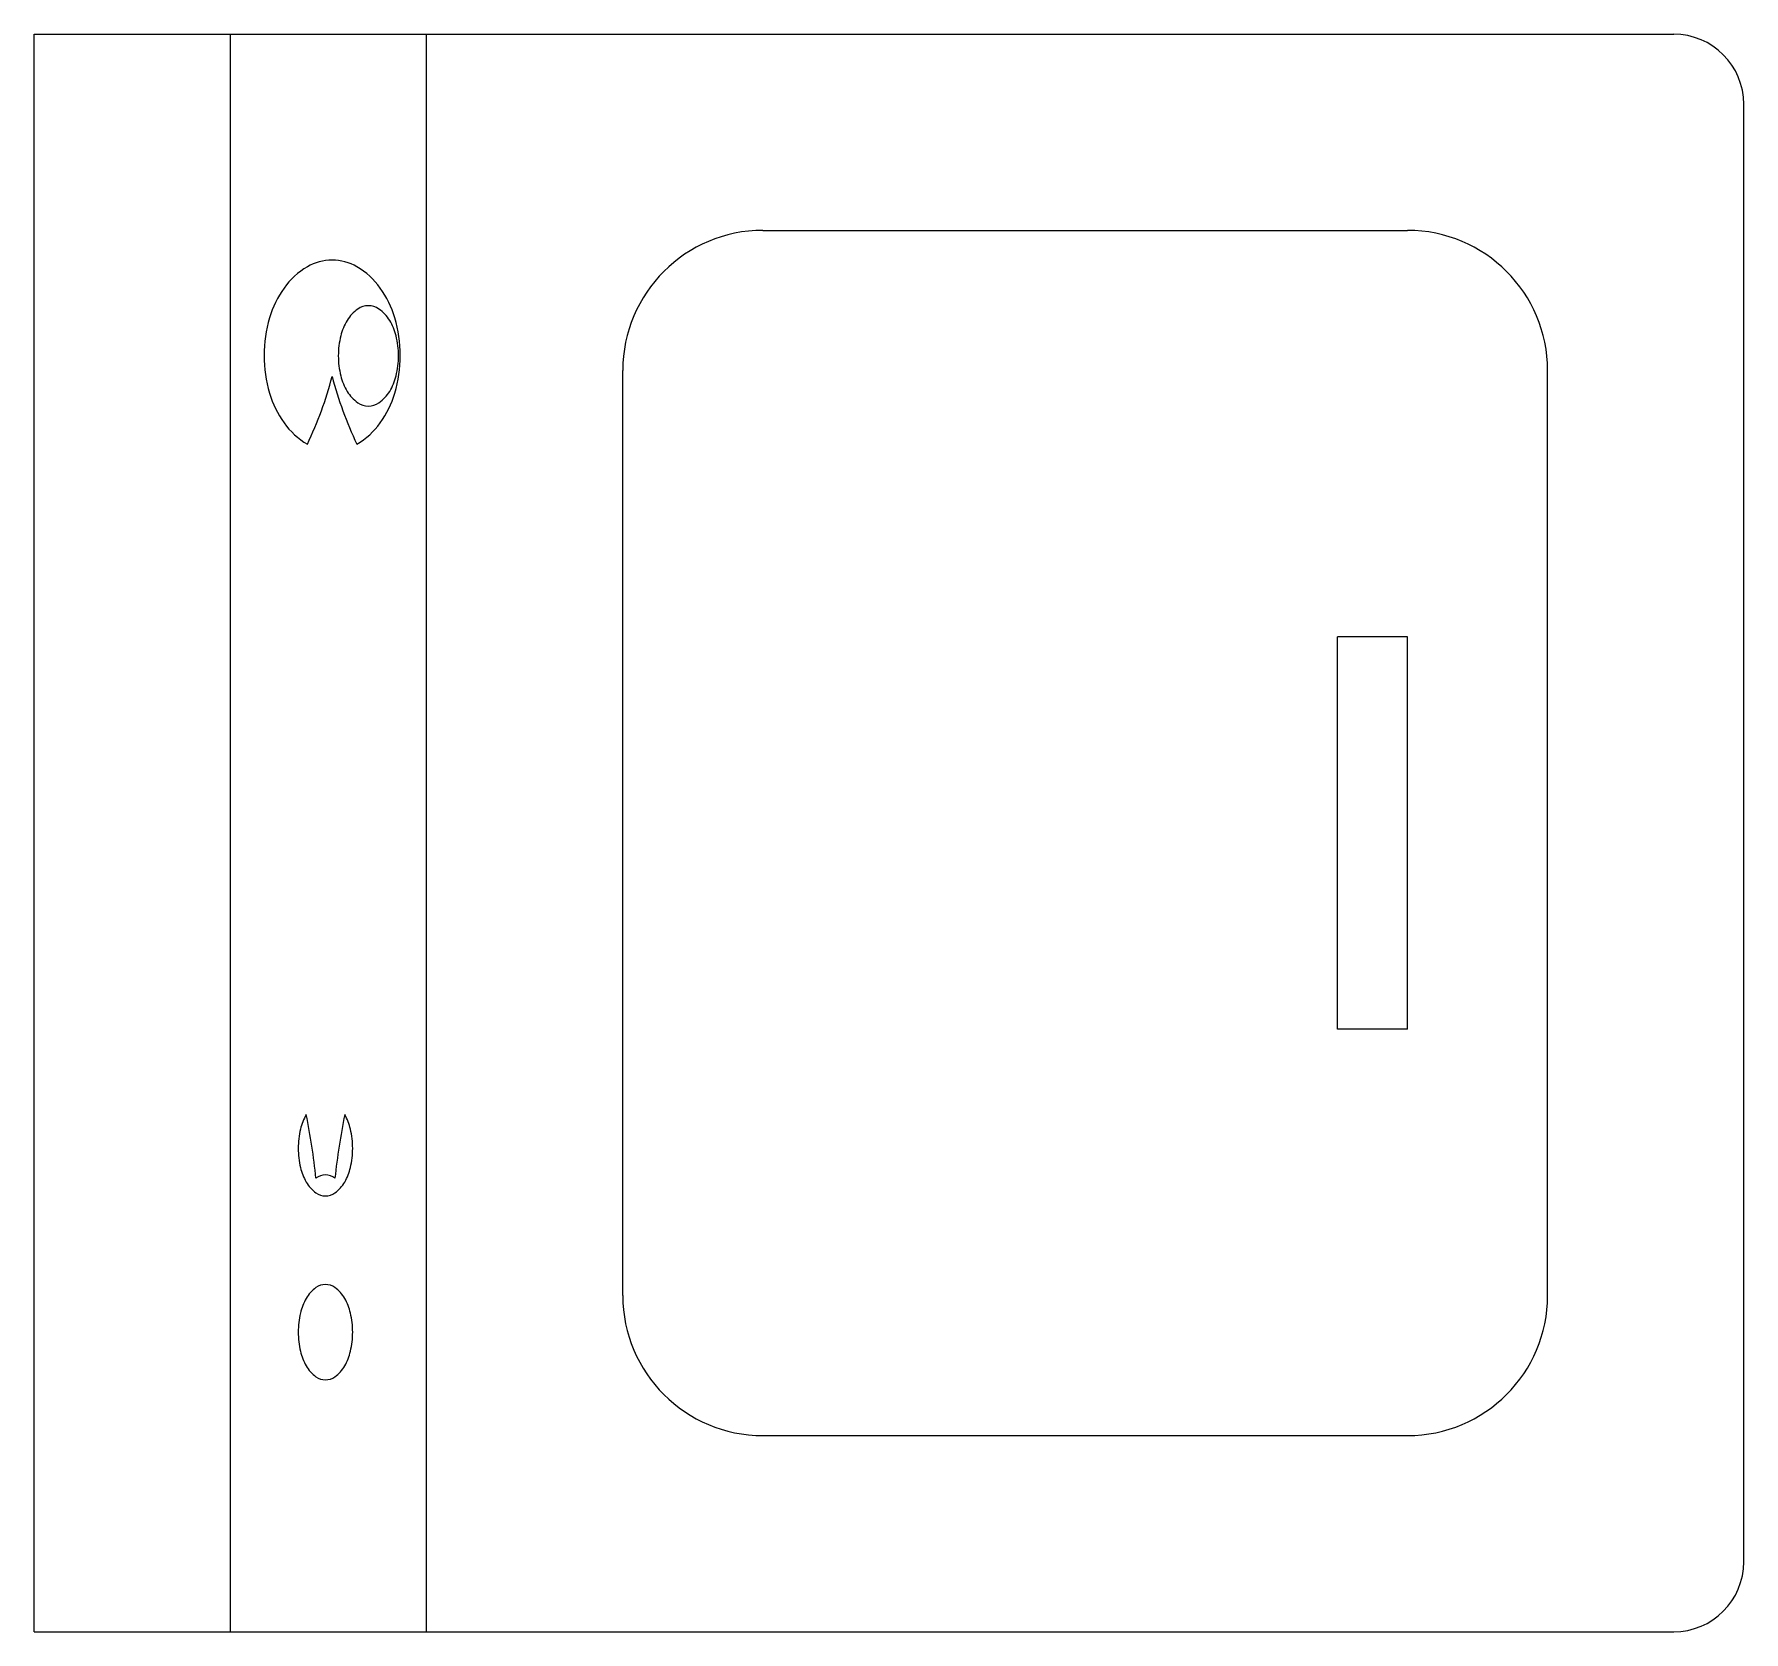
# Model space of a CAD drawing. Header units: millimetres. Extents: x -3046.657 to -3046.047, y 2857.131 to 2857.701.
import ezdxf

# ---------------------------------------------------------------- set-up
doc = ezdxf.new("R2010")
doc.units = ezdxf.units.MM
doc.header["$LTSCALE"] = 10
doc.layers.add('serviço_lavadoras', color=2, linetype='Continuous')

msp = doc.modelspace()

# ---------------------------------------------------------------- linework, layer by layer
at = {"layer": 'serviço_lavadoras'}
for p, q in [((-3046.65702, 2857.13053), (-3046.65702, 2857.70053)), ((-3046.65702, 2857.70053), (-3046.07202, 2857.70053)), ((-3046.04702, 2857.15553), (-3046.04702, 2857.67553)), ((-3046.65702, 2857.13053), (-3046.07202, 2857.13053))]:
    msp.add_line(p, q, dxfattribs=at)
at = {"layer": 'serviço_lavadoras', "color": 1}
for p, q in [((-3046.58702, 2857.13053), (-3046.58702, 2857.70053)), ((-3046.51702, 2857.13053), (-3046.51702, 2857.70053)), ((-3046.39702, 2857.63053), (-3046.16702, 2857.63053)), ((-3046.44702, 2857.25053), (-3046.44702, 2857.58053)), ((-3046.11702, 2857.25053), (-3046.11702, 2857.58053)), ((-3046.19202, 2857.34553), (-3046.19202, 2857.48553)), ((-3046.16702, 2857.48553), (-3046.19202, 2857.48553)), ((-3046.16702, 2857.34553), (-3046.16702, 2857.48553)), ((-3046.16702, 2857.34553), (-3046.19202, 2857.34553)), ((-3046.39702, 2857.20053), (-3046.16702, 2857.20053))]:
    msp.add_line(p, q, dxfattribs=at)
at = {"layer": 'serviço_lavadoras'}
for centre, start, end in [((-3046.07202, 2857.67553), 0, 90), ((-3046.07202, 2857.15553), 270, 0)]:
    msp.add_arc(centre, 0.025, start, end, dxfattribs=at)
at = {"layer": 'serviço_lavadoras', "color": 1}
for centre, radius, start, end in [((-3046.39702, 2857.58053), 0.05, 90, 180), ((-3046.16702, 2857.58053), 0.05, 0, 90), ((-3046.55072, 2857.60228), 0.01761, 90, 120.1094), ((-3046.55072, 2857.60228), 0.01761, 59.8906, 90), ((-3046.54615, 2857.59441), 0.02671, 120.1094, 144.46232), ((-3046.55528, 2857.59441), 0.02671, 35.53768, 59.8906), ((-3046.53894, 2857.58926), 0.03557, 144.46232, 163.51826), ((-3046.56249, 2857.58926), 0.03557, 16.48174, 35.53768), ((-3046.53407, 2857.59163), 0.01317, 124.61949, 149.03624), ((-3046.53778, 2857.597), 0.00665, 90, 124.61949), ((-3046.53778, 2857.597), 0.00665, 55.38051, 90), ((-3046.54148, 2857.59163), 0.01317, 30.96376, 55.38051), ((-3046.52756, 2857.5859), 0.04744, 163.51826, 180), ((-3046.52816, 2857.58809), 0.02007, 149.03624, 166.04315), ((-3046.54739, 2857.58809), 0.02007, 13.95685, 30.96376), ((-3046.57387, 2857.5859), 0.04744, 0, 16.48174), ((-3046.51879, 2857.58576), 0.02972, 166.04315, 180), ((-3046.55676, 2857.58576), 0.02972, 0, 13.95685), ((-3046.52756, 2857.5859), 0.04744, 180, 196.48174), ((-3046.51879, 2857.58576), 0.02972, 180, 193.95685), ((-3046.57387, 2857.5859), 0.04744, 343.51826, 0), ((-3046.55676, 2857.58576), 0.02972, 346.04315, 0), ((-3046.68299, 2857.61317), 0.13677, 334.49283, 345.27132), ((-3046.41844, 2857.61317), 0.13677, 194.72868, 205.50717), ((-3046.52816, 2857.58343), 0.02007, 193.95685, 210.96376), ((-3046.54739, 2857.58343), 0.02007, 329.03624, 346.04315), ((-3046.53894, 2857.58253), 0.03557, 196.48174, 215.53768), ((-3046.53407, 2857.57988), 0.01317, 210.96376, 235.38051), ((-3046.54148, 2857.57988), 0.01317, 304.61949, 329.03624), ((-3046.56249, 2857.58253), 0.03557, 324.46232, 343.51826), ((-3046.53778, 2857.57452), 0.00665, 235.38051, 270), ((-3046.53778, 2857.57452), 0.00665, 270, 304.61949), ((-3046.54615, 2857.57738), 0.02671, 215.53768, 239.8906), ((-3046.55528, 2857.57738), 0.02671, 300.1094, 324.46232), ((-3046.54301, 2857.30535), 0.01953, 150.25512, 166.68353), ((-3046.79107, 2857.26788), 0.23587, 5.97355, 11.53484), ((-3046.31512, 2857.26788), 0.23587, 168.46516, 174.02645), ((-3046.56318, 2857.30535), 0.01953, 13.31647, 29.74488), ((-3046.53315, 2857.30302), 0.02966, 166.68353, 180), ((-3046.57304, 2857.30302), 0.02966, 0, 13.31647), ((-3046.53315, 2857.30302), 0.02966, 180, 193.31647), ((-3046.57304, 2857.30302), 0.02966, 346.68353, 0), ((-3046.54301, 2857.30069), 0.01953, 193.31647, 209.74488), ((-3046.56318, 2857.30069), 0.01953, 330.25512, 346.68353), ((-3046.54922, 2857.29714), 0.01238, 209.74488, 234.06263), ((-3046.5531, 2857.28775), 0.00577, 90, 125.93737), ((-3046.5531, 2857.28775), 0.00577, 54.06263, 90), ((-3046.55697, 2857.29714), 0.01238, 305.93737, 330.25512), ((-3046.5531, 2857.29179), 0.00577, 234.06263, 270), ((-3046.5531, 2857.29179), 0.00577, 270, 305.93737), ((-3046.54922, 2857.24332), 0.01238, 125.93737, 150.25512), ((-3046.5531, 2857.24867), 0.00577, 90, 125.93737), ((-3046.5531, 2857.24867), 0.00577, 54.06263, 90), ((-3046.55697, 2857.24332), 0.01238, 29.74488, 54.06263), ((-3046.54301, 2857.23977), 0.01953, 150.25512, 166.68353), ((-3046.56318, 2857.23977), 0.01953, 13.31647, 29.74488), ((-3046.39702, 2857.25053), 0.05, 180, 270), ((-3046.16702, 2857.25053), 0.05, 270, 0), ((-3046.53315, 2857.23744), 0.02966, 166.68353, 180), ((-3046.57304, 2857.23744), 0.02966, 0, 13.31647), ((-3046.53315, 2857.23744), 0.02966, 180, 193.31647), ((-3046.57304, 2857.23744), 0.02966, 346.68353, 0), ((-3046.54301, 2857.23511), 0.01953, 193.31647, 209.74488), ((-3046.56318, 2857.23511), 0.01953, 330.25512, 346.68353), ((-3046.54922, 2857.23156), 0.01238, 209.74488, 234.06263), ((-3046.55697, 2857.23156), 0.01238, 305.93737, 330.25512), ((-3046.5531, 2857.22621), 0.00577, 234.06263, 270), ((-3046.5531, 2857.22621), 0.00577, 270, 305.93737)]:
    msp.add_arc(centre, radius, start, end, dxfattribs=at)

doc.saveas('drawing.dxf')
